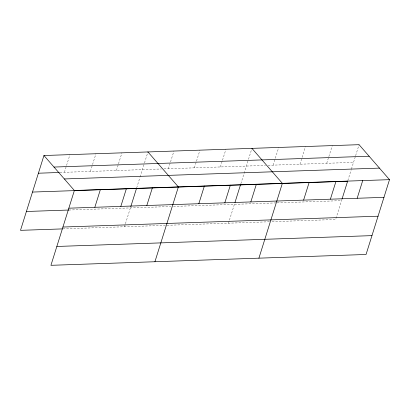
<?xml version="1.0" encoding="UTF-8"?>
<svg xmlns="http://www.w3.org/2000/svg" width="410" height="410" viewBox="0 0 410 410"><rect width="100%" height="100%" fill="white"/><g stroke="black" fill="none" stroke-linecap="round" stroke-linejoin="round"><path stroke-width="0.31" stroke-dasharray="2.05 1.54" d="M64.401 172.313L69.946 154.626M90.4 171.421L95.94 153.729M116.399 170.529L118.311 164.425M118.5 163.815L121.939 152.838M124.491 226.766L125.255 224.332M125.445 223.722L130.4 207.911M136.679 187.877L139.918 177.54M140.107 176.93L144.305 163.534M144.499 162.924L147.938 151.946M168.392 168.741L173.937 151.049M194.391 167.844L196.303 161.745M196.492 161.135L199.931 150.157M220.385 166.952L222.297 160.853M222.492 160.243L225.93 149.26M228.483 223.189L229.241 220.754M229.436 220.149L234.387 204.334M240.86 183.695L243.909 173.963M244.099 173.353L248.296 159.956M248.486 159.346L251.93 148.369M273.168 165.138L278.713 147.446M299.956 164.215L305.501 146.524M326.739 163.293L328.651 157.194M328.846 156.584L332.284 145.606M341.909 199.434L335.621 219.504L271.21 221.718M347.808 180.615L351.237 169.668M351.431 169.063L355.439 156.272M355.629 155.662L359.068 144.684M59.962 172.466L161.417 168.976M163.954 168.889L265.516 165.399M268.068 165.312L353.528 162.37M68.89 210.028L170.98 206.517M173.517 206.43L276.478 202.888M277.119 202.863L341.53 200.649M62.986 228.877L270.574 221.738"/><path stroke-width="0.61" d="M43.947 155.518L74.379 190.496L50.932 265.316L366.053 254.482L389.5 179.662L359.068 144.684L43.947 155.518L20.5 230.338L62.351 228.903M94.833 207.291L100.373 189.604M120.827 206.399L126.372 188.708M130.78 206.696L136.484 188.487M146.826 205.502L152.371 187.816M154.918 261.739L178.37 186.919L147.938 151.946M198.824 203.714L204.364 186.027M224.818 202.822L230.364 185.13M234.961 202.514L240.475 184.91M250.817 201.93L256.363 184.239M258.91 258.167L282.357 183.347L251.93 148.369M303.6 200.111L309.145 182.424M330.388 199.193L335.928 181.502M342.099 198.829L347.618 181.225L32.498 192.064M357.171 198.271L362.717 180.579M53.992 167.06L369.113 156.225M38.402 173.21L59.327 172.487M64.334 178.955L379.46 168.115M74.379 190.496L389.5 179.662M68.834 208.188L383.955 197.348M26.409 211.488L68.89 210.028M62.925 227.037L378.051 216.203M56.836 246.461L371.962 235.627"/></g></svg>
